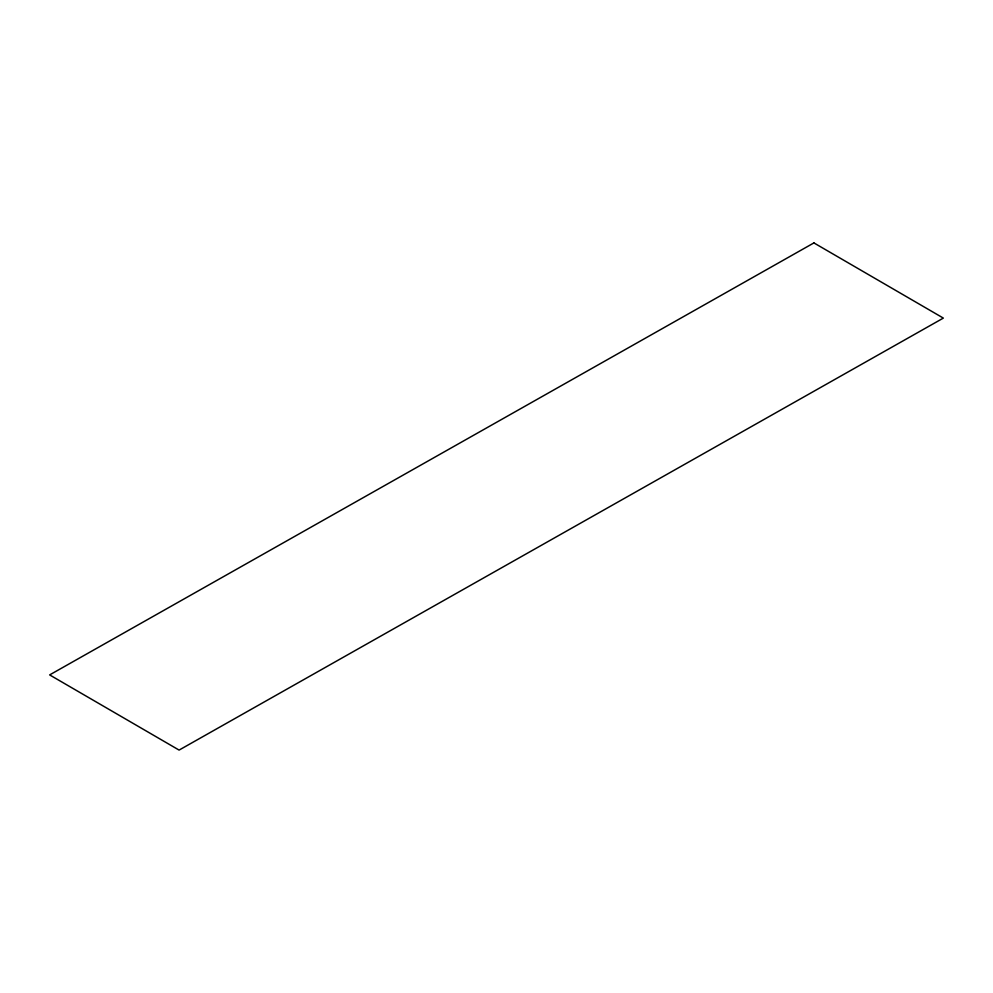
<?xml version="1.0" encoding="UTF-8"?>
<svg xmlns="http://www.w3.org/2000/svg" width="993" height="993" viewBox="0 0 993 993"><rect width="100%" height="100%" fill="white"/><g stroke="black" fill="none" stroke-linecap="round" stroke-linejoin="round"><path stroke-width="1.49" d="M813.912 242.913L49.65 674.905L179.088 750.087L943.35 318.095L813.912 242.913"/></g></svg>
